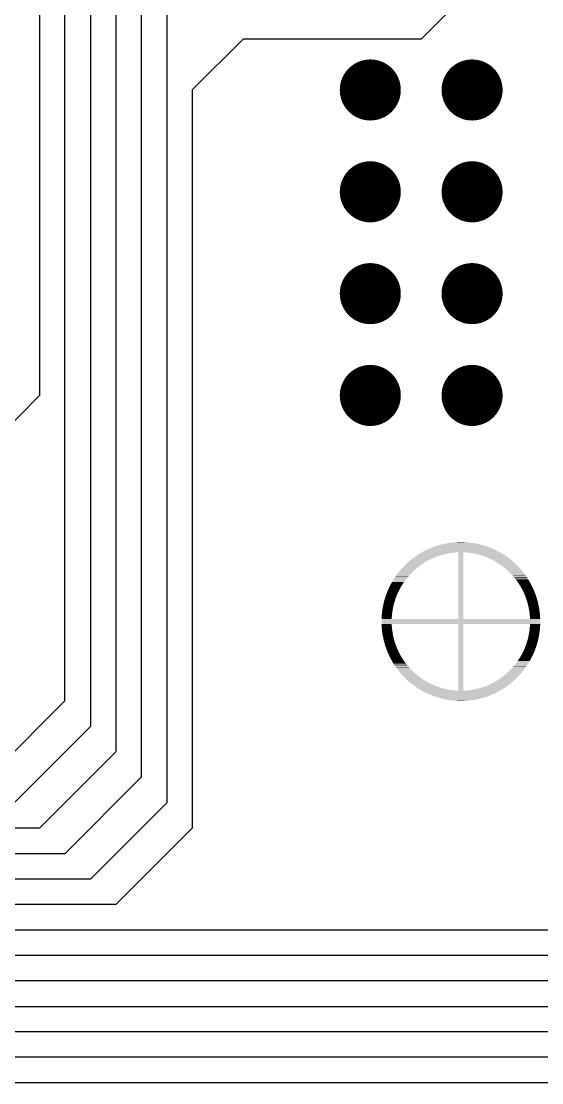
# Model space of a CAD drawing. Extents: x 295 to 953, y 10 to 290.
# Drawn here: x 693.31 to 706.3, y 103.99 to 130.47 of the extents above; entities that cross this region are included whole.
import ezdxf

# ---------------------------------------------------------------- set-up
doc = ezdxf.new("R2010")
doc.units = 0
doc.header["$LTSCALE"] = 5
doc.header["$MEASUREMENT"] = 0
doc.layers.get('0').update_dxf_attribs({"linetype": 'CONTINUOUS', "lineweight": 25})
doc.layers.add('DV-ABPB-A4_IN3', color=5, linetype='CONTINUOUS')

msp = doc.modelspace()

# ---------------------------------------------------------------- linework, layer by layer
at = {"color": 7, "const_width": 0.762}
for points in [[(701.639, 128.753, 1), (702.401, 128.753, 1)], [(704.179, 128.753, 1), (704.941, 128.753, 1)], [(701.639, 126.213, 1), (702.401, 126.213, 1)], [(704.179, 126.213, 1), (704.941, 126.213, 1)], [(701.639, 123.673, 1), (702.401, 123.673, 1)], [(704.179, 123.673, 1), (704.941, 123.673, 1)], [(701.639, 121.133, 1), (702.401, 121.133, 1)], [(704.179, 121.133, 1), (704.941, 121.133, 1)]]:
    msp.add_lwpolyline(points, format="xyb", close=True, dxfattribs=at)
at = {"color": 7}
for points in [[(703.424, 117.281), (703.477, 117.305), (705.136, 117.281), (705.084, 117.305)], [(703.477, 117.305), (703.482, 117.308), (705.084, 117.305), (705.079, 117.308)], [(703.482, 117.308), (703.535, 117.33), (705.079, 117.308), (705.026, 117.33)], [(703.535, 117.33), (703.54, 117.332), (705.026, 117.33), (705.02, 117.332)], [(703.54, 117.332), (703.594, 117.353), (705.02, 117.332), (704.967, 117.353)], [(703.594, 117.353), (703.6, 117.355), (704.967, 117.353), (704.961, 117.355)], [(703.6, 117.355), (703.654, 117.374), (704.961, 117.355), (704.907, 117.374)], [(703.654, 117.374), (703.659, 117.376), (704.907, 117.374), (704.901, 117.376)], [(703.659, 117.376), (703.715, 117.393), (704.901, 117.376), (704.846, 117.393)], [(703.715, 117.393), (703.72, 117.395), (704.846, 117.393), (704.84, 117.395)], [(703.72, 117.395), (703.776, 117.41), (704.84, 117.395), (704.785, 117.41)], [(703.776, 117.41), (703.781, 117.412), (704.785, 117.41), (704.779, 117.412)], [(703.781, 117.412), (703.837, 117.425), (704.779, 117.412), (704.724, 117.425)], [(703.837, 117.425), (703.843, 117.427), (704.724, 117.425), (704.717, 117.427)], [(703.843, 117.427), (703.899, 117.439), (704.717, 117.427), (704.662, 117.439)], [(703.899, 117.439), (703.905, 117.44), (704.662, 117.439), (704.655, 117.44)], [(703.905, 117.44), (703.962, 117.45), (704.655, 117.44), (704.599, 117.45)], [(703.962, 117.45), (703.967, 117.451), (704.599, 117.45), (704.593, 117.451)], [(703.967, 117.451), (704.025, 117.459), (704.593, 117.451), (704.536, 117.459)], [(704.025, 117.459), (704.03, 117.46), (704.536, 117.459), (704.53, 117.46)], [(704.03, 117.46), (704.088, 117.466), (704.53, 117.46), (704.473, 117.466)], [(704.088, 117.466), (704.093, 117.467), (704.473, 117.466), (704.466, 117.467)], [(704.093, 117.467), (704.152, 117.471), (704.466, 117.467), (704.41, 117.471)], [(704.152, 117.471), (704.156, 117.472), (704.41, 117.471), (704.402, 117.472)], [(704.156, 117.472), (704.216, 117.475), (704.402, 117.472), (704.347, 117.475)], [(704.216, 117.475), (704.22, 117.475), (704.347, 117.475), (704.336, 117.475)], [(704.22, 117.475), (704.283, 117.476), (704.336, 117.475), (704.283, 117.476)], [(703.022, 117.024), (703.048, 117.046), (703.479, 117.024), (703.522, 117.046)], [(703.048, 117.046), (703.055, 117.051), (703.522, 117.046), (703.532, 117.051)], [(703.055, 117.051), (703.087, 117.076), (703.532, 117.051), (703.585, 117.076)], [(703.087, 117.076), (703.099, 117.085), (703.585, 117.076), (703.607, 117.085)], [(703.099, 117.085), (703.118, 117.099), (703.607, 117.085), (703.64, 117.099)], [(703.118, 117.099), (703.147, 117.12), (703.64, 117.099), (703.695, 117.12)], [(703.147, 117.12), (703.15, 117.122), (703.695, 117.12), (703.702, 117.122)], [(703.15, 117.122), (703.175, 117.139), (703.702, 117.122), (703.751, 117.139)], [(703.175, 117.139), (703.201, 117.156), (703.751, 117.139), (703.808, 117.156)], [(703.201, 117.156), (703.203, 117.157), (703.808, 117.156), (703.813, 117.157)], [(703.203, 117.157), (703.225, 117.171), (703.813, 117.157), (703.865, 117.171)], [(703.225, 117.171), (703.246, 117.184), (703.865, 117.171), (703.923, 117.184)], [(703.246, 117.184), (703.257, 117.191), (703.923, 117.184), (703.956, 117.191)], [(703.257, 117.191), (703.265, 117.196), (703.956, 117.191), (703.981, 117.196)], [(703.265, 117.196), (703.281, 117.205), (703.981, 117.196), (704.04, 117.205)], [(703.281, 117.205), (703.293, 117.212), (704.04, 117.205), (704.099, 117.212)], [(703.293, 117.212), (703.302, 117.217), (704.099, 117.212), (704.158, 117.217)], [(703.302, 117.217), (703.308, 117.221), (704.158, 117.217), (704.217, 117.221)], [(703.308, 117.221), (703.312, 117.223), (705.253, 117.221), (705.249, 117.223)], [(703.312, 117.223), (703.362, 117.25), (705.249, 117.223), (705.199, 117.25)], [(703.362, 117.25), (703.367, 117.253), (705.199, 117.25), (705.193, 117.253)], [(703.367, 117.253), (703.419, 117.279), (705.193, 117.253), (705.142, 117.279)], [(703.419, 117.279), (703.424, 117.281), (705.142, 117.279), (705.136, 117.281)], [(704.217, 115.558), (704.217, 117.221), (704.344, 115.558), (704.344, 117.221)], [(704.36, 117.22), (704.344, 117.221), (705.254, 117.22), (705.253, 117.221)], [(704.382, 117.219), (704.36, 117.22), (705.256, 117.219), (705.254, 117.22)], [(704.441, 117.214), (704.382, 117.219), (705.264, 117.214), (705.256, 117.219)], [(704.5, 117.208), (704.441, 117.214), (705.275, 117.208), (705.264, 117.214)], [(704.559, 117.199), (704.5, 117.208), (705.29, 117.199), (705.275, 117.208)], [(704.617, 117.189), (704.559, 117.199), (705.308, 117.189), (705.29, 117.199)], [(704.621, 117.188), (704.617, 117.189), (705.309, 117.188), (705.308, 117.189)], [(704.675, 117.176), (704.621, 117.188), (705.328, 117.176), (705.309, 117.188)], [(704.733, 117.161), (704.675, 117.176), (705.351, 117.161), (705.328, 117.176)], [(704.759, 117.154), (704.733, 117.161), (705.363, 117.154), (705.351, 117.161)], [(704.789, 117.145), (704.759, 117.154), (705.376, 117.145), (705.363, 117.154)], [(704.846, 117.127), (704.789, 117.145), (705.403, 117.127), (705.376, 117.145)], [(704.868, 117.118), (704.846, 117.127), (705.415, 117.118), (705.403, 117.127)], [(704.901, 117.106), (704.868, 117.118), (705.432, 117.106), (705.415, 117.118)], [(704.956, 117.084), (704.901, 117.106), (705.463, 117.084), (705.432, 117.106)], [(704.962, 117.081), (704.956, 117.084), (705.467, 117.081), (705.463, 117.084)], [(705.01, 117.06), (704.962, 117.081), (705.494, 117.06), (705.467, 117.081)], [(705.046, 117.042), (705.01, 117.06), (705.517, 117.042), (705.494, 117.06)], [(705.064, 117.034), (705.046, 117.042), (705.527, 117.034), (705.517, 117.042)], [(702.748, 116.75), (702.775, 116.782), (703.094, 116.75), (703.13, 116.782)], [(702.775, 116.782), (702.781, 116.79), (703.13, 116.782), (703.138, 116.79)], [(702.781, 116.79), (702.815, 116.828), (703.138, 116.79), (703.183, 116.828)], [(702.815, 116.828), (702.817, 116.83), (703.183, 116.828), (703.185, 116.83)], [(702.817, 116.83), (702.85, 116.865), (703.185, 116.83), (703.229, 116.865)], [(702.85, 116.865), (702.86, 116.876), (703.229, 116.865), (703.244, 116.876)], [(702.86, 116.876), (702.885, 116.9), (703.244, 116.876), (703.277, 116.9)], [(702.885, 116.9), (702.905, 116.921), (703.277, 116.9), (703.307, 116.921)], [(702.905, 116.921), (702.919, 116.934), (703.307, 116.921), (703.326, 116.934)], [(702.919, 116.934), (702.952, 116.964), (703.326, 116.934), (703.373, 116.964)], [(702.952, 116.964), (702.954, 116.966), (703.373, 116.964), (703.376, 116.966)], [(702.954, 116.966), (702.988, 116.996), (703.376, 116.966), (703.427, 116.996)], [(702.988, 116.996), (702.999, 117.006), (703.427, 116.996), (703.445, 117.006)], [(702.999, 117.006), (703.022, 117.024), (703.445, 117.006), (703.479, 117.024)], [(705.116, 117.006), (705.064, 117.034), (705.561, 117.006), (705.527, 117.034)], [(705.123, 117.002), (705.116, 117.006), (705.566, 117.002), (705.561, 117.006)], [(705.167, 116.977), (705.123, 117.002), (705.595, 116.977), (705.566, 117.002)], [(705.194, 116.96), (705.167, 116.977), (705.613, 116.96), (705.595, 116.977)], [(705.218, 116.945), (705.194, 116.96), (705.629, 116.945), (705.613, 116.96)], [(705.26, 116.917), (705.218, 116.945), (705.66, 116.917), (705.629, 116.945)], [(705.267, 116.912), (705.26, 116.917), (705.664, 116.912), (705.66, 116.917)], [(705.315, 116.878), (705.267, 116.912), (705.699, 116.878), (705.664, 116.912)], [(705.322, 116.872), (705.315, 116.878), (705.705, 116.872), (705.699, 116.878)], [(705.362, 116.841), (705.322, 116.872), (705.733, 116.841), (705.705, 116.872)], [(705.381, 116.825), (705.362, 116.841), (705.748, 116.825), (705.733, 116.841)], [(705.407, 116.803), (705.381, 116.825), (705.767, 116.803), (705.748, 116.825)], [(705.436, 116.778), (705.407, 116.803), (705.79, 116.778), (705.767, 116.803)], [(705.451, 116.764), (705.436, 116.778), (705.801, 116.764), (705.79, 116.778)], [(702.562, 116.481), (702.589, 116.526), (702.863, 116.481), (702.895, 116.526)], [(702.589, 116.526), (702.591, 116.529), (702.895, 116.526), (702.897, 116.529)], [(702.591, 116.529), (702.62, 116.576), (702.897, 116.529), (702.934, 116.576)], [(702.62, 116.576), (702.623, 116.579), (702.934, 116.576), (702.936, 116.579)], [(702.623, 116.579), (702.651, 116.621), (702.936, 116.579), (702.971, 116.621)], [(702.651, 116.621), (702.658, 116.632), (702.971, 116.621), (702.981, 116.632)], [(702.658, 116.632), (702.683, 116.666), (702.981, 116.632), (703.011, 116.666)], [(702.683, 116.666), (702.695, 116.683), (703.011, 116.666), (703.028, 116.683)], [(702.695, 116.683), (702.715, 116.708), (703.028, 116.683), (703.052, 116.708)], [(702.715, 116.708), (702.734, 116.733), (703.052, 116.708), (703.077, 116.733)], [(702.734, 116.733), (702.748, 116.75), (703.077, 116.733), (703.094, 116.75)], [(705.488, 116.729), (705.451, 116.764), (705.83, 116.729), (705.801, 116.764)], [(705.494, 116.723), (705.488, 116.729), (705.834, 116.723), (705.83, 116.729)], [(705.536, 116.681), (705.494, 116.723), (705.867, 116.681), (705.834, 116.723)], [(705.538, 116.678), (705.536, 116.681), (705.869, 116.678), (705.867, 116.681)], [(705.576, 116.637), (705.538, 116.678), (705.899, 116.637), (705.869, 116.678)], [(705.584, 116.627), (705.576, 116.637), (705.906, 116.627), (705.899, 116.637)], [(705.614, 116.592), (705.584, 116.627), (705.93, 116.592), (705.906, 116.627)], [(705.628, 116.574), (705.614, 116.592), (705.941, 116.574), (705.93, 116.592)], [(705.651, 116.546), (705.628, 116.574), (705.959, 116.546), (705.941, 116.574)], [(705.669, 116.521), (705.651, 116.546), (705.975, 116.521), (705.959, 116.546)], [(705.686, 116.498), (705.669, 116.521), (705.988, 116.498), (705.975, 116.521)], [(702.446, 116.243), (702.461, 116.278), (702.724, 116.243), (702.741, 116.278)], [(702.461, 116.278), (702.471, 116.301), (702.741, 116.278), (702.753, 116.301)], [(702.471, 116.301), (702.484, 116.33), (702.753, 116.301), (702.769, 116.33)], [(702.484, 116.33), (702.498, 116.359), (702.769, 116.33), (702.785, 116.359)], [(702.498, 116.359), (702.509, 116.382), (702.785, 116.359), (702.798, 116.382)], [(702.509, 116.382), (702.526, 116.415), (702.798, 116.382), (702.819, 116.415)], [(702.526, 116.415), (702.535, 116.432), (702.819, 116.415), (702.83, 116.432)], [(702.535, 116.432), (702.557, 116.471), (702.83, 116.432), (702.856, 116.471)], [(702.557, 116.471), (702.562, 116.481), (702.856, 116.471), (702.863, 116.481)], [(705.708, 116.466), (705.686, 116.498), (706.007, 116.466), (705.988, 116.498)], [(705.72, 116.449), (705.708, 116.466), (706.016, 116.449), (706.007, 116.466)], [(705.745, 116.41), (705.72, 116.449), (706.037, 116.41), (706.016, 116.449)], [(705.752, 116.399), (705.745, 116.41), (706.043, 116.399), (706.037, 116.41)], [(705.779, 116.353), (705.752, 116.399), (706.066, 116.353), (706.043, 116.399)], [(705.782, 116.348), (705.779, 116.353), (706.068, 116.348), (706.066, 116.353)], [(705.81, 116.296), (705.782, 116.348), (706.092, 116.296), (706.068, 116.348)], [(705.837, 116.243), (705.81, 116.296), (706.114, 116.243), (706.092, 116.296)], [(702.351, 115.947), (702.365, 116.002), (702.613, 115.947), (702.629, 116.002)], [(702.365, 116.002), (702.366, 116.004), (702.629, 116.002), (702.63, 116.004)], [(702.366, 116.004), (702.382, 116.06), (702.63, 116.004), (702.648, 116.06)], [(702.382, 116.06), (702.383, 116.063), (702.648, 116.06), (702.65, 116.063)], [(702.383, 116.063), (702.399, 116.116), (702.65, 116.063), (702.669, 116.116)], [(702.399, 116.116), (702.402, 116.124), (702.669, 116.116), (702.672, 116.124)], [(702.402, 116.124), (702.418, 116.17), (702.672, 116.124), (702.691, 116.17)], [(702.418, 116.17), (702.423, 116.184), (702.691, 116.17), (702.697, 116.184)], [(702.423, 116.184), (702.439, 116.225), (702.697, 116.184), (702.715, 116.225)], [(702.439, 116.225), (702.446, 116.243), (702.715, 116.225), (702.724, 116.243)], [(705.84, 116.237), (705.837, 116.243), (706.117, 116.237), (706.114, 116.243)], [(705.862, 116.189), (705.84, 116.237), (706.135, 116.189), (706.117, 116.237)], [(705.866, 116.178), (705.862, 116.189), (706.14, 116.178), (706.135, 116.189)], [(705.884, 116.135), (705.866, 116.178), (706.155, 116.135), (706.14, 116.178)], [(705.891, 116.118), (705.884, 116.135), (706.161, 116.118), (706.155, 116.135)], [(705.905, 116.079), (705.891, 116.118), (706.173, 116.079), (706.161, 116.118)], [(705.913, 116.058), (705.905, 116.079), (706.18, 116.058), (706.173, 116.079)], [(705.925, 116.023), (705.913, 116.058), (706.189, 116.023), (706.18, 116.058)], [(705.933, 115.997), (705.925, 116.023), (706.197, 115.997), (706.189, 116.023)], [(705.942, 115.967), (705.933, 115.997), (706.204, 115.967), (706.197, 115.997)], [(702.312, 115.714), (702.316, 115.754), (702.567, 115.714), (702.573, 115.754)], [(702.316, 115.754), (702.319, 115.773), (702.573, 115.754), (702.576, 115.773)], [(702.319, 115.773), (702.325, 115.816), (702.576, 115.773), (702.584, 115.816)], [(702.325, 115.816), (702.328, 115.831), (702.584, 115.816), (702.586, 115.831)], [(702.328, 115.831), (702.337, 115.879), (702.586, 115.831), (702.597, 115.879)], [(702.337, 115.879), (702.339, 115.889), (702.597, 115.879), (702.599, 115.889)], [(702.339, 115.889), (702.35, 115.941), (702.599, 115.889), (702.612, 115.941)], [(702.35, 115.941), (702.351, 115.947), (702.612, 115.941), (702.613, 115.947)], [(705.95, 115.935), (705.942, 115.967), (706.212, 115.935), (706.204, 115.967)], [(705.957, 115.909), (705.95, 115.935), (706.217, 115.909), (706.212, 115.935)], [(705.965, 115.873), (705.957, 115.909), (706.225, 115.873), (706.217, 115.909)], [(705.97, 115.852), (705.965, 115.873), (706.229, 115.852), (706.225, 115.873)], [(705.978, 115.81), (705.97, 115.852), (706.236, 115.81), (706.229, 115.852)], [(705.981, 115.793), (705.978, 115.81), (706.239, 115.793), (706.236, 115.81)], [(705.989, 115.748), (705.981, 115.793), (706.245, 115.748), (706.239, 115.793)], [(705.991, 115.735), (705.989, 115.748), (706.247, 115.735), (706.245, 115.748)], [(705.997, 115.685), (705.991, 115.735), (706.252, 115.685), (706.247, 115.735)], [(702.299, 115.495), (702.3, 115.558), (706.261, 115.495), (706.26, 115.558)], [(702.3, 115.431), (702.299, 115.495), (706.26, 115.431), (706.261, 115.495)], [(702.3, 115.564), (702.302, 115.597), (702.555, 115.564), (702.556, 115.597)], [(702.3, 115.558), (702.3, 115.564), (702.554, 115.558), (702.555, 115.564)], [(702.302, 115.597), (702.304, 115.627), (702.556, 115.597), (702.558, 115.627)], [(702.304, 115.627), (702.306, 115.656), (702.558, 115.627), (702.561, 115.656)], [(702.306, 115.656), (702.309, 115.691), (702.561, 115.656), (702.565, 115.691)], [(702.309, 115.691), (702.312, 115.714), (702.565, 115.691), (702.567, 115.714)], [(705.998, 115.676), (705.997, 115.685), (706.253, 115.676), (706.252, 115.685)], [(706.003, 115.621), (705.998, 115.676), (706.257, 115.621), (706.253, 115.676)], [(706.003, 115.617), (706.003, 115.621), (706.258, 115.617), (706.257, 115.621)], [(706.006, 115.558), (706.003, 115.617), (706.26, 115.558), (706.258, 115.617)], [(702.303, 115.372), (702.3, 115.431), (702.557, 115.372), (702.554, 115.431)], [(702.303, 115.368), (702.303, 115.372), (702.558, 115.368), (702.557, 115.372)], [(702.308, 115.313), (702.303, 115.368), (702.563, 115.313), (702.558, 115.368)], [(702.308, 115.304), (702.308, 115.313), (702.564, 115.304), (702.563, 115.313)], [(702.314, 115.254), (702.308, 115.304), (702.57, 115.254), (702.564, 115.304)], [(702.315, 115.241), (702.314, 115.254), (702.572, 115.241), (702.57, 115.254)], [(702.322, 115.196), (702.315, 115.241), (702.579, 115.196), (702.572, 115.241)], [(702.324, 115.179), (702.322, 115.196), (702.582, 115.179), (702.579, 115.196)], [(704.217, 113.768), (704.217, 115.431), (704.344, 113.768), (704.344, 115.431)], [(705.977, 115.173), (705.985, 115.216), (706.235, 115.173), (706.242, 115.216)], [(705.985, 115.216), (705.988, 115.235), (706.242, 115.216), (706.244, 115.235)], [(705.988, 115.235), (705.993, 115.275), (706.244, 115.235), (706.249, 115.275)], [(705.993, 115.275), (705.996, 115.298), (706.249, 115.275), (706.252, 115.298)], [(705.996, 115.298), (706, 115.333), (706.252, 115.298), (706.255, 115.333)], [(706, 115.333), (706.002, 115.362), (706.255, 115.333), (706.257, 115.362)], [(706.002, 115.362), (706.004, 115.392), (706.257, 115.362), (706.259, 115.392)], [(706.004, 115.392), (706.006, 115.425), (706.259, 115.392), (706.26, 115.425)], [(706.006, 115.425), (706.006, 115.431), (706.26, 115.425), (706.26, 115.431)], [(702.332, 115.137), (702.324, 115.179), (702.59, 115.137), (702.582, 115.179)], [(702.336, 115.116), (702.332, 115.137), (702.595, 115.116), (702.59, 115.137)], [(702.343, 115.08), (702.336, 115.116), (702.604, 115.08), (702.595, 115.116)], [(702.349, 115.054), (702.343, 115.08), (702.61, 115.054), (702.604, 115.08)], [(702.356, 115.022), (702.349, 115.054), (702.619, 115.022), (702.61, 115.054)], [(702.364, 114.992), (702.356, 115.022), (702.628, 114.992), (702.619, 115.022)], [(702.371, 114.966), (702.364, 114.992), (702.636, 114.966), (702.628, 114.992)], [(702.381, 114.931), (702.371, 114.966), (702.648, 114.931), (702.636, 114.966)], [(702.388, 114.91), (702.381, 114.931), (702.655, 114.91), (702.648, 114.931)], [(705.892, 114.873), (705.911, 114.926), (706.162, 114.873), (706.178, 114.926)], [(705.911, 114.926), (705.912, 114.929), (706.178, 114.926), (706.179, 114.929)], [(705.912, 114.929), (705.931, 114.985), (706.179, 114.929), (706.195, 114.985)], [(705.931, 114.987), (705.947, 115.042), (706.195, 114.987), (706.209, 115.042)], [(705.931, 114.985), (705.931, 114.987), (706.195, 114.985), (706.195, 114.987)], [(705.947, 115.042), (705.949, 115.048), (706.209, 115.042), (706.211, 115.048)], [(705.949, 115.048), (705.962, 115.1), (706.211, 115.048), (706.222, 115.1)], [(705.962, 115.1), (705.964, 115.11), (706.222, 115.1), (706.224, 115.11)], [(705.964, 115.11), (705.974, 115.158), (706.224, 115.11), (706.232, 115.158)], [(705.974, 115.158), (705.977, 115.173), (706.232, 115.158), (706.235, 115.173)], [(702.4, 114.871), (702.388, 114.91), (702.67, 114.871), (702.655, 114.91)], [(702.406, 114.854), (702.4, 114.871), (702.676, 114.854), (702.67, 114.871)], [(702.421, 114.811), (702.406, 114.854), (702.694, 114.811), (702.676, 114.854)], [(702.425, 114.8), (702.421, 114.811), (702.699, 114.8), (702.694, 114.811)], [(702.444, 114.752), (702.425, 114.8), (702.721, 114.752), (702.699, 114.8)], [(702.446, 114.746), (702.444, 114.752), (702.724, 114.746), (702.721, 114.752)], [(702.468, 114.693), (702.446, 114.746), (702.75, 114.693), (702.724, 114.746)], [(702.493, 114.641), (702.469, 114.693), (702.779, 114.641), (702.75, 114.693)], [(705.775, 114.63), (705.792, 114.659), (706.063, 114.63), (706.076, 114.659)], [(705.792, 114.659), (705.807, 114.688), (706.076, 114.659), (706.09, 114.688)], [(705.807, 114.688), (705.82, 114.711), (706.09, 114.688), (706.1, 114.711)], [(705.82, 114.711), (705.837, 114.746), (706.1, 114.711), (706.115, 114.746)], [(705.837, 114.746), (705.846, 114.764), (706.115, 114.746), (706.122, 114.764)], [(705.846, 114.764), (705.864, 114.805), (706.122, 114.764), (706.138, 114.805)], [(705.864, 114.805), (705.87, 114.819), (706.138, 114.805), (706.142, 114.819)], [(705.87, 114.819), (705.889, 114.865), (706.142, 114.819), (706.159, 114.865)], [(705.889, 114.865), (705.892, 114.873), (706.159, 114.865), (706.162, 114.873)], [(702.495, 114.636), (702.493, 114.641), (702.782, 114.636), (702.779, 114.641)], [(702.518, 114.59), (702.495, 114.636), (702.809, 114.59), (702.782, 114.636)], [(702.523, 114.579), (702.518, 114.59), (702.816, 114.579), (702.809, 114.59)], [(702.544, 114.54), (702.523, 114.579), (702.841, 114.54), (702.816, 114.579)], [(702.554, 114.523), (702.544, 114.54), (702.852, 114.523), (702.841, 114.54)], [(702.572, 114.491), (702.554, 114.523), (702.874, 114.491), (702.852, 114.523)], [(702.586, 114.468), (702.572, 114.491), (702.891, 114.468), (702.874, 114.491)], [(702.601, 114.443), (702.586, 114.468), (702.91, 114.443), (702.891, 114.468)], [(702.619, 114.415), (702.601, 114.443), (702.933, 114.415), (702.91, 114.443)], [(702.631, 114.397), (702.619, 114.415), (702.947, 114.397), (702.933, 114.415)], [(702.655, 114.362), (702.631, 114.397), (702.976, 114.362), (702.947, 114.397)], [(705.589, 114.368), (705.624, 114.41), (705.91, 114.368), (705.938, 114.41)], [(705.624, 114.41), (705.627, 114.413), (705.938, 114.41), (705.94, 114.413)], [(705.627, 114.413), (705.663, 114.46), (705.94, 114.413), (705.97, 114.46)], [(705.663, 114.46), (705.666, 114.463), (705.97, 114.46), (705.972, 114.463)], [(705.666, 114.463), (705.698, 114.508), (705.972, 114.463), (705.998, 114.508)], [(705.698, 114.508), (705.705, 114.518), (705.998, 114.508), (706.004, 114.518)], [(705.705, 114.518), (705.731, 114.557), (706.004, 114.518), (706.026, 114.557)], [(705.731, 114.557), (705.741, 114.574), (706.026, 114.557), (706.034, 114.574)], [(705.741, 114.574), (705.762, 114.607), (706.034, 114.574), (706.052, 114.607)], [(705.762, 114.607), (705.775, 114.63), (706.052, 114.607), (706.063, 114.63)], [(702.662, 114.352), (702.655, 114.362), (702.985, 114.352), (702.976, 114.362)], [(702.692, 114.311), (702.662, 114.352), (703.023, 114.311), (702.985, 114.352)], [(702.694, 114.308), (702.692, 114.311), (703.025, 114.308), (703.023, 114.311)], [(702.726, 114.266), (702.694, 114.308), (703.066, 114.266), (703.025, 114.308)], [(702.731, 114.26), (702.726, 114.266), (703.072, 114.26), (703.066, 114.266)], [(702.76, 114.225), (702.731, 114.26), (703.109, 114.225), (703.072, 114.26)], [(702.771, 114.211), (702.76, 114.225), (703.125, 114.211), (703.109, 114.225)], [(702.793, 114.186), (702.771, 114.211), (703.153, 114.186), (703.125, 114.211)], [(702.813, 114.164), (702.793, 114.186), (703.18, 114.164), (703.153, 114.186)], [(702.828, 114.148), (702.813, 114.164), (703.199, 114.148), (703.18, 114.164)], [(702.856, 114.117), (702.828, 114.148), (703.238, 114.117), (703.199, 114.148)], [(705.331, 114.124), (705.376, 114.159), (705.711, 114.124), (705.744, 114.159)], [(705.376, 114.159), (705.378, 114.161), (705.744, 114.159), (705.745, 114.161)], [(705.378, 114.161), (705.423, 114.199), (705.745, 114.161), (705.779, 114.199)], [(705.423, 114.199), (705.431, 114.207), (705.779, 114.199), (705.786, 114.207)], [(705.431, 114.207), (705.467, 114.239), (705.786, 114.207), (705.813, 114.239)], [(705.467, 114.239), (705.483, 114.256), (705.813, 114.239), (705.826, 114.256)], [(705.483, 114.256), (705.509, 114.281), (705.826, 114.256), (705.846, 114.281)], [(705.509, 114.281), (705.533, 114.306), (705.846, 114.281), (705.865, 114.306)], [(705.533, 114.306), (705.55, 114.323), (705.865, 114.306), (705.878, 114.323)], [(705.55, 114.323), (705.58, 114.357), (705.878, 114.323), (705.902, 114.357)], [(705.58, 114.357), (705.589, 114.368), (705.902, 114.357), (705.91, 114.368)], [(702.862, 114.111), (702.856, 114.117), (703.246, 114.111), (703.238, 114.117)], [(702.897, 114.077), (702.862, 114.111), (703.294, 114.077), (703.246, 114.111)], [(702.901, 114.072), (702.897, 114.077), (703.3, 114.072), (703.294, 114.077)], [(702.931, 114.044), (702.901, 114.072), (703.343, 114.044), (703.3, 114.072)], [(702.947, 114.029), (702.931, 114.044), (703.367, 114.029), (703.343, 114.044)], [(702.966, 114.012), (702.947, 114.029), (703.393, 114.012), (703.367, 114.029)], [(702.995, 113.987), (702.966, 114.012), (703.438, 113.987), (703.393, 114.012)], [(703, 113.983), (702.995, 113.987), (703.445, 113.983), (703.438, 113.987)], [(703.033, 113.955), (703, 113.983), (703.497, 113.955), (703.445, 113.983)], [(703.044, 113.947), (703.033, 113.955), (703.514, 113.947), (703.497, 113.955)], [(703.066, 113.929), (703.044, 113.947), (703.55, 113.929), (703.514, 113.947)], [(703.094, 113.908), (703.066, 113.929), (703.598, 113.908), (703.55, 113.929)], [(703.098, 113.905), (703.094, 113.908), (703.604, 113.905), (703.598, 113.908)], [(703.128, 113.883), (703.098, 113.905), (703.659, 113.883), (703.604, 113.905)], [(703.145, 113.871), (703.128, 113.883), (703.693, 113.871), (703.659, 113.883)], [(703.157, 113.862), (703.145, 113.871), (703.715, 113.862), (703.693, 113.871)], [(703.185, 113.844), (703.157, 113.862), (703.771, 113.844), (703.715, 113.862)], [(704.809, 113.85), (704.859, 113.867), (705.385, 113.85), (705.41, 113.867)], [(704.859, 113.867), (704.865, 113.869), (705.41, 113.867), (705.413, 113.869)], [(704.865, 113.869), (704.921, 113.89), (705.413, 113.869), (705.443, 113.89)], [(704.921, 113.89), (704.954, 113.904), (705.443, 113.89), (705.462, 113.904)], [(704.954, 113.904), (704.975, 113.913), (705.462, 113.904), (705.474, 113.913)], [(704.975, 113.913), (705.029, 113.938), (705.474, 113.913), (705.506, 113.938)], [(705.029, 113.938), (705.039, 113.943), (705.506, 113.938), (705.512, 113.943)], [(705.039, 113.943), (705.082, 113.965), (705.512, 113.943), (705.539, 113.965)], [(705.082, 113.965), (705.116, 113.983), (705.539, 113.965), (705.561, 113.983)], [(705.116, 113.983), (705.134, 113.993), (705.561, 113.983), (705.573, 113.993)], [(705.134, 113.993), (705.185, 114.023), (705.573, 113.993), (705.607, 114.023)], [(705.185, 114.023), (705.188, 114.025), (705.607, 114.023), (705.609, 114.025)], [(705.188, 114.025), (705.235, 114.055), (705.609, 114.025), (705.641, 114.055)], [(705.235, 114.055), (705.254, 114.068), (705.641, 114.055), (705.655, 114.068)], [(705.254, 114.068), (705.284, 114.089), (705.655, 114.068), (705.676, 114.089)], [(705.284, 114.089), (705.317, 114.113), (705.676, 114.089), (705.7, 114.113)], [(705.317, 114.113), (705.331, 114.124), (705.7, 114.113), (705.711, 114.124)], [(703.198, 113.835), (703.185, 113.844), (703.802, 113.835), (703.771, 113.844)], [(703.21, 113.828), (703.198, 113.835), (703.828, 113.828), (703.802, 113.835)], [(703.233, 113.813), (703.21, 113.828), (703.885, 113.813), (703.828, 113.828)], [(703.252, 113.801), (703.233, 113.813), (703.94, 113.801), (703.885, 113.813)], [(703.253, 113.8), (703.252, 113.801), (703.943, 113.8), (703.94, 113.801)], [(703.271, 113.79), (703.253, 113.8), (704.002, 113.79), (703.943, 113.8)], [(703.286, 113.781), (703.271, 113.79), (704.06, 113.781), (704.002, 113.79)], [(703.297, 113.775), (703.286, 113.781), (704.119, 113.775), (704.06, 113.781)], [(703.304, 113.77), (703.297, 113.775), (704.178, 113.77), (704.119, 113.775)], [(703.306, 113.769), (703.304, 113.77), (704.201, 113.769), (704.178, 113.77)], [(703.308, 113.768), (703.306, 113.769), (704.217, 113.768), (704.201, 113.769)], [(703.312, 113.766), (703.308, 113.768), (705.249, 113.766), (705.253, 113.768)], [(703.362, 113.739), (703.312, 113.766), (705.198, 113.739), (705.249, 113.766)], [(703.368, 113.736), (703.362, 113.739), (705.193, 113.736), (705.198, 113.739)], [(703.419, 113.71), (703.368, 113.736), (705.142, 113.71), (705.193, 113.736)], [(703.424, 113.708), (703.419, 113.71), (705.136, 113.708), (705.142, 113.71)], [(703.476, 113.684), (703.424, 113.708), (705.084, 113.684), (705.136, 113.708)], [(703.482, 113.681), (703.476, 113.684), (705.079, 113.681), (705.084, 113.684)], [(703.535, 113.659), (703.482, 113.681), (705.026, 113.659), (705.079, 113.681)], [(703.541, 113.657), (703.535, 113.659), (705.02, 113.657), (705.026, 113.659)], [(703.594, 113.636), (703.541, 113.657), (704.966, 113.636), (705.02, 113.657)], [(703.6, 113.634), (703.594, 113.636), (704.961, 113.634), (704.966, 113.636)], [(703.654, 113.615), (703.6, 113.634), (704.907, 113.615), (704.961, 113.634)], [(703.66, 113.613), (703.654, 113.615), (704.901, 113.613), (704.907, 113.615)], [(703.714, 113.596), (703.66, 113.613), (704.846, 113.596), (704.901, 113.613)], [(704.344, 113.768), (704.403, 113.772), (705.253, 113.768), (705.258, 113.772)], [(704.403, 113.772), (704.462, 113.777), (705.258, 113.772), (705.267, 113.777)], [(704.462, 113.777), (704.521, 113.784), (705.267, 113.777), (705.28, 113.784)], [(704.521, 113.784), (704.579, 113.793), (705.28, 113.784), (705.296, 113.793)], [(704.579, 113.793), (704.604, 113.798), (705.296, 113.793), (705.304, 113.798)], [(704.604, 113.798), (704.637, 113.805), (705.304, 113.798), (705.314, 113.805)], [(704.637, 113.805), (704.695, 113.818), (705.314, 113.805), (705.335, 113.818)], [(704.695, 113.818), (704.748, 113.832), (705.335, 113.818), (705.358, 113.832)], [(704.748, 113.832), (704.752, 113.833), (705.358, 113.832), (705.36, 113.833)], [(704.752, 113.833), (704.809, 113.85), (705.36, 113.833), (705.385, 113.85)], [(703.72, 113.594), (703.714, 113.596), (704.841, 113.594), (704.846, 113.596)], [(703.775, 113.579), (703.72, 113.594), (704.785, 113.579), (704.841, 113.594)], [(703.782, 113.577), (703.775, 113.579), (704.779, 113.577), (704.785, 113.579)], [(703.837, 113.564), (703.782, 113.577), (704.723, 113.564), (704.779, 113.577)], [(703.843, 113.562), (703.837, 113.564), (704.718, 113.562), (704.723, 113.564)], [(703.899, 113.55), (703.843, 113.562), (704.661, 113.55), (704.718, 113.562)], [(703.905, 113.549), (703.899, 113.55), (704.656, 113.549), (704.661, 113.55)], [(703.961, 113.539), (703.905, 113.549), (704.599, 113.539), (704.656, 113.549)], [(703.968, 113.538), (703.961, 113.539), (704.593, 113.538), (704.599, 113.539)], [(704.024, 113.53), (703.968, 113.538), (704.536, 113.53), (704.593, 113.538)], [(704.031, 113.529), (704.024, 113.53), (704.53, 113.529), (704.536, 113.53)], [(704.087, 113.523), (704.031, 113.529), (704.473, 113.523), (704.53, 113.529)], [(704.094, 113.522), (704.087, 113.523), (704.467, 113.522), (704.473, 113.523)], [(704.15, 113.518), (704.094, 113.522), (704.409, 113.518), (704.467, 113.522)], [(704.158, 113.517), (704.15, 113.518), (704.404, 113.517), (704.409, 113.518)], [(704.214, 113.514), (704.158, 113.517), (704.345, 113.514), (704.404, 113.517)], [(704.225, 113.514), (704.214, 113.514), (704.341, 113.514), (704.345, 113.514)], [(704.277, 113.513), (704.225, 113.514), (704.277, 113.513), (704.341, 113.514)]]:
    msp.add_solid(points, dxfattribs=at)
at = {"layer": 'DV-ABPB-A4_IN3', "color": 7}
for p, q in [((693.765, 143.358), (693.765, 121.133)), ((694.4, 113.513), (694.4, 140.818)), ((695.035, 138.596), (695.035, 112.878)), ((695.67, 135.738), (695.67, 112.243)), ((696.305, 133.198), (696.305, 111.608)), ((696.94, 131.293), (696.94, 110.973)), ((704.56, 131.293), (703.29, 130.023)), ((698.845, 130.023), (697.575, 128.753)), ((703.29, 130.023), (698.845, 130.023)), ((697.575, 128.753), (697.575, 110.338)), ((693.765, 121.133), (691.86, 119.228)), ((692.495, 111.608), (694.4, 113.513)), ((695.035, 112.878), (693.13, 110.973)), ((695.67, 112.243), (693.765, 110.338)), ((696.305, 111.608), (694.4, 109.703)), ((696.94, 110.973), (695.035, 109.068)), ((693.765, 110.338), (670.905, 110.338)), ((697.575, 110.338), (695.67, 108.433)), ((694.4, 109.703), (670.27, 109.703)), ((695.035, 109.068), (669.635, 109.068)), ((695.67, 108.433), (669, 108.433)), ((710.275, 107.798), (656.3, 107.798)), ((710.91, 107.163), (655.665, 107.163)), ((711.545, 106.528), (654.712, 106.528)), ((653.76, 105.893), (712.18, 105.893)), ((712.815, 105.258), (652.807, 105.258)), ((713.45, 104.623), (651.855, 104.623)), ((714.085, 103.988), (650.902, 103.988))]:
    msp.add_line(p, q, dxfattribs=at)

doc.saveas('drawing.dxf')
